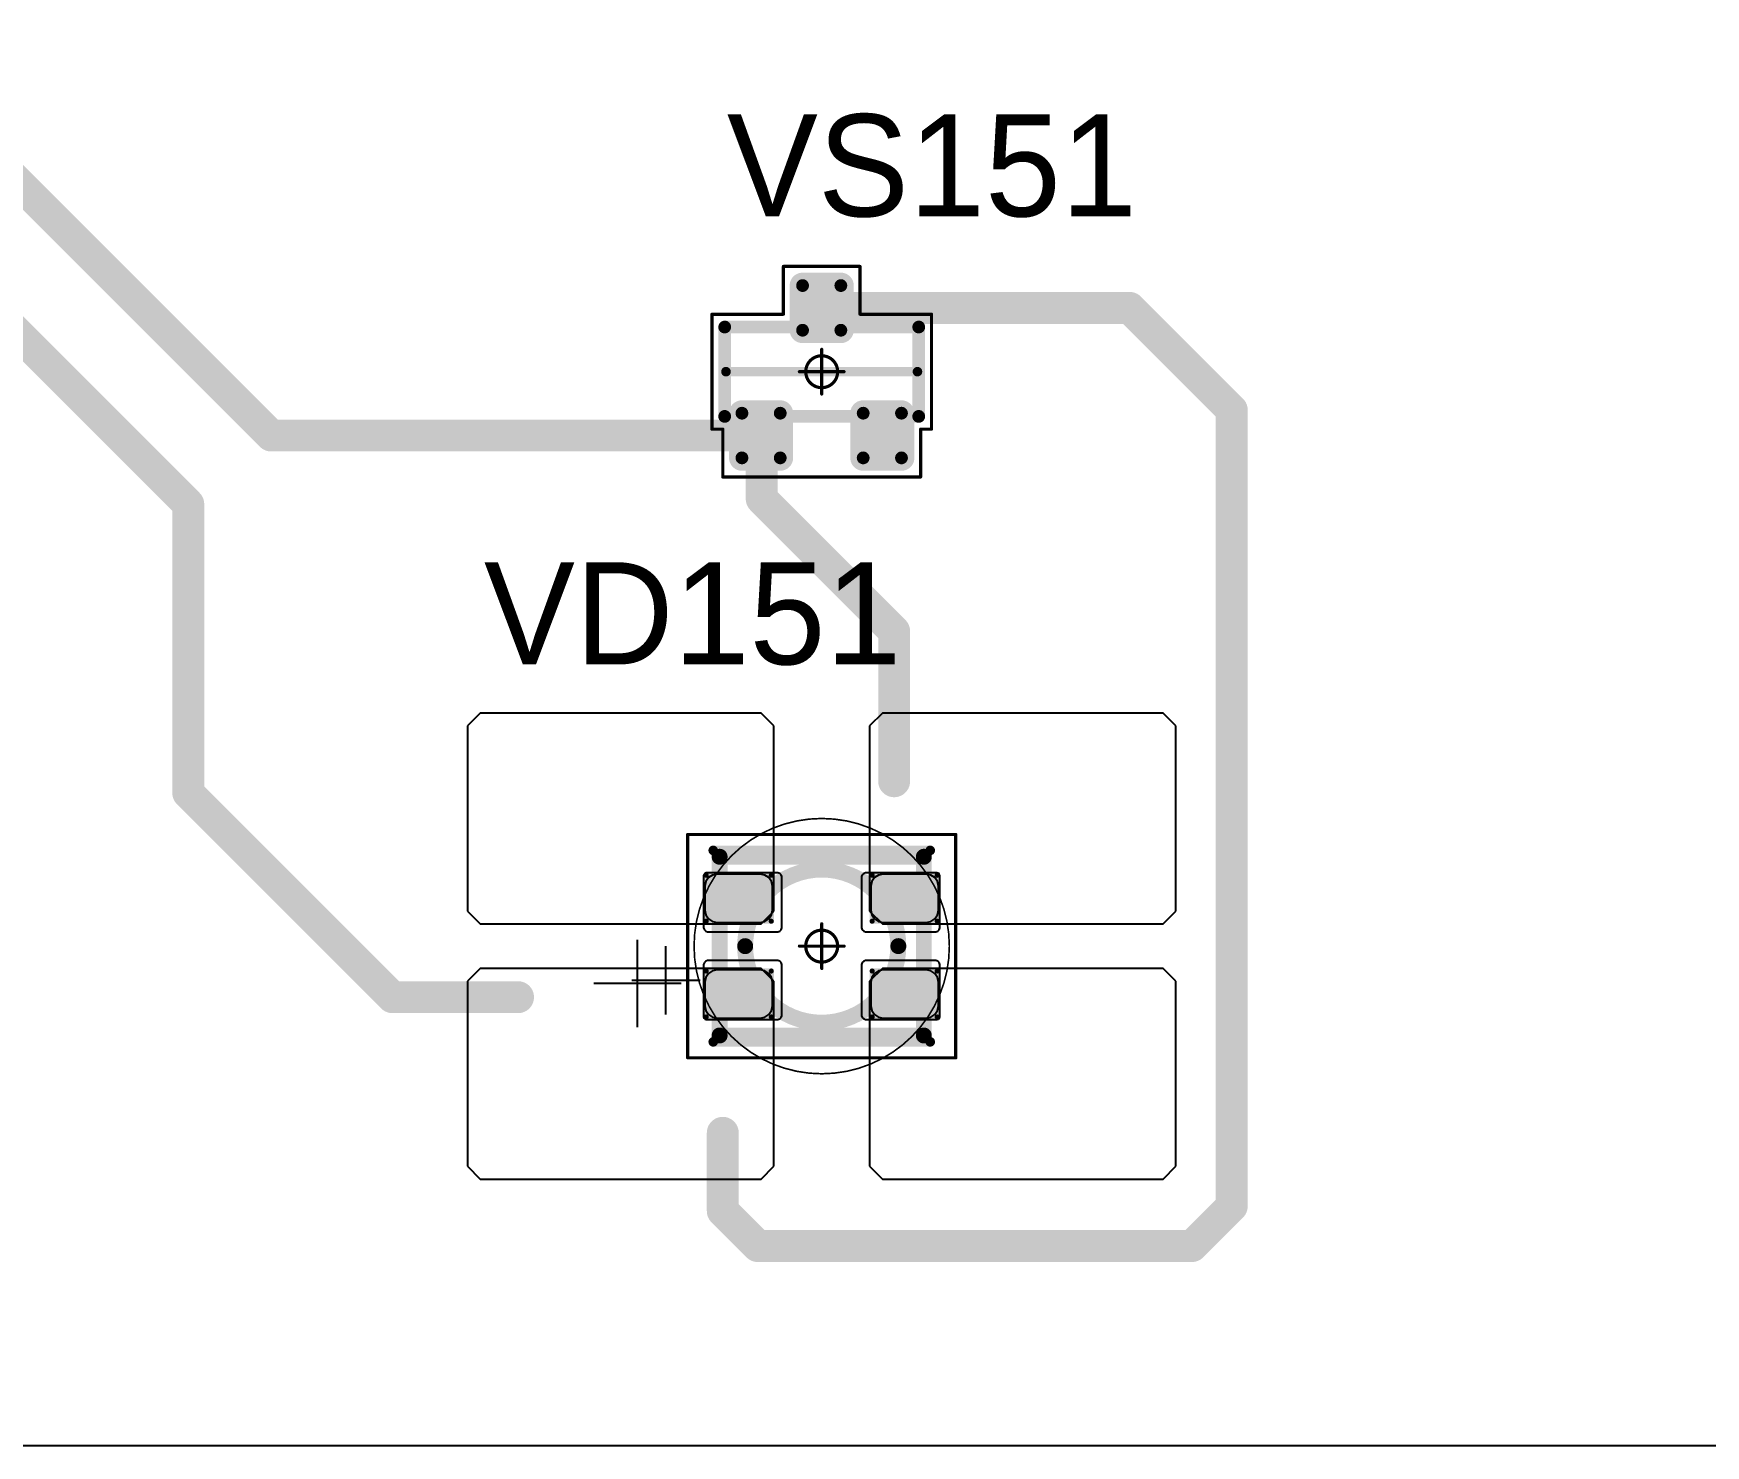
# Model space of a CAD drawing. Header units: millimetres. Extents: x 0 to 400, y 0 to 514.
# Drawn here: x 147.65 to 173.85, y 24.67 to 46.8 of the extents above; entities that cross this region are included whole.
import ezdxf

# ---------------------------------------------------------------- set-up
doc = ezdxf.new("R2010")
doc.units = ezdxf.units.MM
for name, color, linetype in [('Mechanical13', 56, 'Continuous'), ('Mechanical15', 56, 'Continuous'), ('Mechanical2', 216, 'Continuous'), ('TopLayer', 1, 'Continuous'), ('TopOverlay', 2, 'Continuous'), ('TopPaste', 8, 'Continuous'), ('TopSolder', 216, 'Continuous')]:
    doc.layers.add(name, color=color, linetype=linetype)

# ---------------------------------------------------------------- blocks, each defined once
blk = doc.blocks.new('SOT23_31')
at = {"layer": 'Mechanical13', "const_width": 0.2}
for points in [[(-0.7, 1.52), (0.7, 1.52)], [(-0.7, 1.52), (-0.7, -1.52)], [(0.7, 1.52), (0.7, -1.52)], [(-0.7, -1.52), (0.7, -1.52)]]:
    blk.add_lwpolyline(points, dxfattribs=at)
at = {"layer": 'Mechanical13', "const_width": 0.1}
for points in [[(-0.75, 1.52, 1), (-0.65, 1.52, 1)], [(-0.75, 1.52, 1), (-0.65, 1.52, 1)], [(0.65, 1.52, 1), (0.75, 1.52, 1)], [(0.65, 1.52, 1), (0.75, 1.52, 1)], [(-0.75, -1.52, 1), (-0.65, -1.52, 1)], [(-0.75, -1.52, 1), (-0.65, -1.52, 1)], [(0.65, -1.52, 1), (0.75, -1.52, 1)], [(0.65, -1.52, 1), (0.75, -1.52, 1)]]:
    blk.add_lwpolyline(points, format="xyb", close=True, dxfattribs=at)
at = {"layer": 'Mechanical15', "const_width": 0.05}
for points in [[(-1.65, 1.55), (-1.65, -1.55)], [(-1.65, 1.55), (-0.9, 1.55)], [(-0.9, 1.72), (-0.9, 1.55)], [(-0.9, 1.72), (0.9, 1.72)], [(0.9, 1.72), (0.9, 0.6)], [(0.9, 0.6), (1.65, 0.6)], [(1.65, 0.6), (1.65, -0.6)], [(0, 0.35), (0, -0.35)], [(-0.35, 0), (0.35, 0)], [(0.9, -0.6), (1.65, -0.6)], [(0.9, -0.6), (0.9, -1.72)], [(-1.65, -1.55), (-0.9, -1.55)], [(-0.9, -1.55), (-0.9, -1.72)], [(-0.9, -1.72), (0.9, -1.72)]]:
    blk.add_lwpolyline(points, dxfattribs=at)
at = {"layer": 'Mechanical15'}
for points, const_width in [([(-1.662, 1.55, 1), (-1.637, 1.55, 1)], 0.025), ([(-1.662, 1.55, 1), (-1.637, 1.55, 1)], 0.025), ([(-0.913, 1.72, 1), (-0.888, 1.72, 1)], 0.025), ([(-0.913, 1.72, 1), (-0.888, 1.72, 1)], 0.025), ([(-0.913, 1.55, 1), (-0.888, 1.55, 1)], 0.025), ([(-0.913, 1.55, 1), (-0.888, 1.55, 1)], 0.025), ([(0.888, 1.72, 1), (0.913, 1.72, 1)], 0.025), ([(0.888, 1.72, 1), (0.913, 1.72, 1)], 0.025), ([(0.888, 0.6, 1), (0.913, 0.6, 1)], 0.025), ([(0.888, 0.6, 1), (0.913, 0.6, 1)], 0.025), ([(1.637, 0.6, 1), (1.662, 0.6, 1)], 0.025), ([(1.637, 0.6, 1), (1.662, 0.6, 1)], 0.025), ([(0.25, 0, 1), (-0.25, 0, 1)], 0.05), ([(-0.012, 0.35, 1), (0.013, 0.35, 1)], 0.025), ([(-0.362, 0, 1), (-0.337, 0, 1)], 0.025), ([(-0.262, 0, 1), (-0.237, 0, 1)], 0.025), ([(0.238, 0, 1), (0.263, 0, 1)], 0.025), ([(0.338, 0, 1), (0.363, 0, 1)], 0.025), ([(-0.012, -0.35, 1), (0.013, -0.35, 1)], 0.025), ([(0.888, -0.6, 1), (0.913, -0.6, 1)], 0.025), ([(0.888, -0.6, 1), (0.913, -0.6, 1)], 0.025), ([(1.637, -0.6, 1), (1.662, -0.6, 1)], 0.025), ([(1.637, -0.6, 1), (1.662, -0.6, 1)], 0.025), ([(-1.662, -1.55, 1), (-1.637, -1.55, 1)], 0.025), ([(-1.662, -1.55, 1), (-1.637, -1.55, 1)], 0.025), ([(-0.913, -1.55, 1), (-0.888, -1.55, 1)], 0.025), ([(-0.913, -1.55, 1), (-0.888, -1.55, 1)], 0.025), ([(-0.913, -1.72, 1), (-0.888, -1.72, 1)], 0.025), ([(-0.913, -1.72, 1), (-0.888, -1.72, 1)], 0.025), ([(0.888, -1.72, 1), (0.913, -1.72, 1)], 0.025), ([(0.888, -1.72, 1), (0.913, -1.72, 1)], 0.025)]:
    blk.add_lwpolyline(points, format="xyb", close=True, dxfattribs=dict(at, const_width=const_width))
at = {"layer": 'TopLayer', "const_width": 0.1}
for points in [[(-1.4, 1.25, 1), (-1.3, 1.25, 1)], [(-0.7, 1.25, 1), (-0.6, 1.25, 1)], [(-1.4, 0.65, 1), (-1.3, 0.65, 1)], [(-0.7, 0.65, 1), (-0.6, 0.65, 1)], [(0.6, 0.3, 1), (0.7, 0.3, 1)], [(1.3, 0.3, 1), (1.4, 0.3, 1)], [(0.6, -0.3, 1), (0.7, -0.3, 1)], [(1.3, -0.3, 1), (1.4, -0.3, 1)], [(-1.4, -0.65, 1), (-1.3, -0.65, 1)], [(-0.7, -0.65, 1), (-0.6, -0.65, 1)], [(-1.4, -1.25, 1), (-1.3, -1.25, 1)], [(-0.7, -1.25, 1), (-0.6, -1.25, 1)]]:
    blk.add_lwpolyline(points, format="xyb", close=True, dxfattribs=at)
at = {"layer": 'TopLayer'}
for points in [[(-1.35, 1.35), (-1.35, 0.55), (-0.65, 1.35), (-0.65, 0.55)], [(-1.45, 1.25), (-1.45, 0.65), (-0.55, 1.25), (-0.55, 0.65)], [(0.55, 0.3), (0.55, -0.3), (1.45, 0.3), (1.45, -0.3)], [(0.65, 0.4), (0.65, -0.4), (1.35, 0.4), (1.35, -0.4)], [(-1.45, -0.65), (-1.45, -1.25), (-0.55, -0.65), (-0.55, -1.25)], [(-1.35, -0.55), (-1.35, -1.35), (-0.65, -0.55), (-0.65, -1.35)]]:
    blk.add_solid(points, dxfattribs=at)
at = {"layer": 'TopOverlay', "const_width": 0.15}
blk.add_lwpolyline([(0, 1.5), (0, -1.5)], dxfattribs=at)
at = {"layer": 'TopOverlay', "const_width": 0.075}
for points in [[(-0.037, 1.5, 1), (0.038, 1.5, 1)], [(-0.037, -1.5, 1), (0.038, -1.5, 1)]]:
    blk.add_lwpolyline(points, format="xyb", close=True, dxfattribs=at)
at = {"layer": 'TopPaste', "const_width": 0.075}
for points in [[(-1.387, 1.25, 1), (-1.312, 1.25, 1)], [(-0.687, 1.25, 1), (-0.613, 1.25, 1)], [(-1.387, 0.65, 1), (-1.312, 0.65, 1)], [(-0.687, 0.65, 1), (-0.613, 0.65, 1)], [(0.613, 0.3, 1), (0.687, 0.3, 1)], [(1.313, 0.3, 1), (1.387, 0.3, 1)], [(0.613, -0.3, 1), (0.687, -0.3, 1)], [(1.313, -0.3, 1), (1.387, -0.3, 1)], [(-1.387, -0.65, 1), (-1.312, -0.65, 1)], [(-0.687, -0.65, 1), (-0.613, -0.65, 1)], [(-1.387, -1.25, 1), (-1.312, -1.25, 1)], [(-0.687, -1.25, 1), (-0.613, -1.25, 1)]]:
    blk.add_lwpolyline(points, format="xyb", close=True, dxfattribs=at)
at = {"layer": 'TopPaste'}
for points in [[(-1.35, 1.325), (-1.35, 0.575), (-0.65, 1.325), (-0.65, 0.575)], [(-1.425, 1.25), (-1.425, 0.65), (-0.575, 1.25), (-0.575, 0.65)], [(0.575, 0.3), (0.575, -0.3), (1.425, 0.3), (1.425, -0.3)], [(0.65, 0.375), (0.65, -0.375), (1.35, 0.375), (1.35, -0.375)], [(-1.425, -0.65), (-1.425, -1.25), (-0.575, -0.65), (-0.575, -1.25)], [(-1.35, -0.575), (-1.35, -1.325), (-0.65, -0.575), (-0.65, -1.325)]]:
    blk.add_solid(points, dxfattribs=at)
at = {"layer": 'TopSolder', "const_width": 0.202}
for points in [[(-1.451, 1.25, 1), (-1.249, 1.25, 1)], [(-0.751, 1.25, 1), (-0.549, 1.25, 1)], [(-1.451, 0.65, 1), (-1.249, 0.65, 1)], [(-0.751, 0.65, 1), (-0.549, 0.65, 1)], [(0.549, 0.3, 1), (0.751, 0.3, 1)], [(1.249, 0.3, 1), (1.451, 0.3, 1)], [(0.549, -0.3, 1), (0.751, -0.3, 1)], [(1.249, -0.3, 1), (1.451, -0.3, 1)], [(-1.451, -0.65, 1), (-1.249, -0.65, 1)], [(-0.751, -0.65, 1), (-0.549, -0.65, 1)], [(-1.451, -1.25, 1), (-1.249, -1.25, 1)], [(-0.751, -1.25, 1), (-0.549, -1.25, 1)]]:
    blk.add_lwpolyline(points, format="xyb", close=True, dxfattribs=at)
at = {"layer": 'TopSolder'}
for points in [[(-1.35, 1.452), (-1.35, 0.448), (-0.65, 1.452), (-0.65, 0.448)], [(-1.552, 1.25), (-1.552, 0.65), (-0.448, 1.25), (-0.448, 0.65)], [(0.448, 0.3), (0.448, -0.3), (1.552, 0.3), (1.552, -0.3)], [(0.65, 0.502), (0.65, -0.502), (1.35, 0.502), (1.35, -0.502)], [(-1.35, -0.448), (-1.35, -1.452), (-0.65, -0.448), (-0.65, -1.452)], [(-1.552, -0.65), (-1.552, -1.25), (-0.448, -0.65), (-0.448, -1.25)]]:
    blk.add_solid(points, dxfattribs=at)
blk = doc.blocks.new('E65F_204')
at = {"layer": 'Mechanical13'}
for p, q in [((2.441, 1.071), (2.441, 0)), ((1.905, 0.536), (2.976, 0.536))]:
    blk.add_line(p, q, dxfattribs=at)
at = {"layer": 'Mechanical13', "const_width": 0.25}
for points in [[(-1.6, -1.4), (-1.6, 1.4)], [(1.6, 1.4), (-1.6, 1.4)], [(1.6, -1.4), (1.6, 1.4)], [(1.6, -1.4), (-1.6, -1.4)]]:
    blk.add_lwpolyline(points, dxfattribs=at)
at = {"layer": 'Mechanical13'}
for points, const_width in [([(-1.663, 1.4, 1), (-1.538, 1.4, 1)], 0.125), ([(-1.663, 1.4, 1), (-1.538, 1.4, 1)], 0.125), ([(1.2, 0, 1), (-1.2, 0, 1)], 0.25), ([(1.537, 1.4, 1), (1.662, 1.4, 1)], 0.125), ([(1.537, 1.4, 1), (1.662, 1.4, 1)], 0.125), ([(-1.263, 0, 1), (-1.138, 0, 1)], 0.125), ([(1.137, 0, 1), (1.262, 0, 1)], 0.125), ([(-1.663, -1.4, 1), (-1.538, -1.4, 1)], 0.125), ([(-1.663, -1.4, 1), (-1.538, -1.4, 1)], 0.125), ([(1.537, -1.4, 1), (1.662, -1.4, 1)], 0.125), ([(1.537, -1.4, 1), (1.662, -1.4, 1)], 0.125)]:
    blk.add_lwpolyline(points, format="xyb", close=True, dxfattribs=dict(at, const_width=const_width))
at = {"layer": 'Mechanical15', "const_width": 0.05}
for points in [[(2.1, 1.75), (-2.1, 1.75)], [(-2.1, 1.75), (-2.1, -1.75)], [(2.1, 1.75), (2.1, -1.75)], [(0, 0.35), (0, -0.35)], [(0, 0.35), (0, -0.35)], [(0.35, 0), (-0.35, 0)], [(0.35, 0), (-0.35, 0)], [(2.1, -1.75), (-2.1, -1.75)]]:
    blk.add_lwpolyline(points, dxfattribs=at)
at = {"layer": 'Mechanical15'}
for points, const_width in [([(-2.113, 1.75, 1), (-2.088, 1.75, 1)], 0.025), ([(-2.113, 1.75, 1), (-2.088, 1.75, 1)], 0.025), ([(2.087, 1.75, 1), (2.112, 1.75, 1)], 0.025), ([(2.087, 1.75, 1), (2.112, 1.75, 1)], 0.025), ([(0.25, 0, 1), (-0.25, 0, 1)], 0.05), ([(0.25, 0, 1), (-0.25, 0, 1)], 0.05), ([(-0.013, 0.35, 1), (0.012, 0.35, 1)], 0.025), ([(-0.013, 0.35, 1), (0.012, 0.35, 1)], 0.025), ([(-0.363, 0, 1), (-0.338, 0, 1)], 0.025), ([(-0.363, 0, 1), (-0.338, 0, 1)], 0.025), ([(-0.263, 0, 1), (-0.238, 0, 1)], 0.025), ([(-0.263, 0, 1), (-0.238, 0, 1)], 0.025), ([(0.237, 0, 1), (0.262, 0, 1)], 0.025), ([(0.237, 0, 1), (0.262, 0, 1)], 0.025), ([(0.337, 0, 1), (0.362, 0, 1)], 0.025), ([(0.337, 0, 1), (0.362, 0, 1)], 0.025), ([(-0.013, -0.35, 1), (0.012, -0.35, 1)], 0.025), ([(-0.013, -0.35, 1), (0.012, -0.35, 1)], 0.025), ([(-2.113, -1.75, 1), (-2.088, -1.75, 1)], 0.025), ([(-2.113, -1.75, 1), (-2.088, -1.75, 1)], 0.025), ([(2.087, -1.75, 1), (2.112, -1.75, 1)], 0.025), ([(2.087, -1.75, 1), (2.112, -1.75, 1)], 0.025)]:
    blk.add_lwpolyline(points, format="xyb", close=True, dxfattribs=dict(at, const_width=const_width))
at = {"layer": 'TopLayer'}
for p, q in [((-5.35, 3.65), (-5.55, 3.45)), ((-5.55, 3.45), (-5.55, 3.45)), ((-5.55, 3.45), (-5.55, 0.55)), ((-0.95, 3.65), (-5.35, 3.65)), ((-5.35, 3.65), (-5.35, 3.65)), ((-0.75, 3.45), (-0.95, 3.65)), ((-0.75, 0.55), (-0.75, 3.45)), ((0.95, 3.65), (0.75, 3.45)), ((0.75, 3.45), (0.75, 3.45)), ((0.75, 3.45), (0.75, 0.55)), ((5.35, 3.65), (0.95, 3.65)), ((0.95, 3.65), (0.95, 3.65)), ((5.55, 3.45), (5.35, 3.65)), ((5.55, 0.55), (5.55, 3.45)), ((-5.55, 0.55), (-5.35, 0.35)), ((-0.95, 0.35), (-0.75, 0.55)), ((0.75, 0.55), (0.95, 0.35)), ((5.35, 0.35), (5.55, 0.55)), ((-5.35, 0.35), (-0.95, 0.35)), ((0.95, 0.35), (5.35, 0.35)), ((-5.35, -0.35), (-5.55, -0.55)), ((-0.95, -0.35), (-5.35, -0.35)), ((-5.35, -0.35), (-5.35, -0.35)), ((-0.75, -0.55), (-0.95, -0.35)), ((0.95, -0.35), (0.75, -0.55)), ((5.35, -0.35), (0.95, -0.35)), ((0.95, -0.35), (0.95, -0.35)), ((5.55, -0.55), (5.35, -0.35)), ((-5.55, -0.55), (-5.55, -0.55)), ((-5.55, -0.55), (-5.55, -3.45)), ((-0.75, -3.45), (-0.75, -0.55)), ((0.75, -0.55), (0.75, -0.55)), ((0.75, -0.55), (0.75, -3.45)), ((5.55, -3.45), (5.55, -0.55)), ((-5.55, -3.45), (-5.35, -3.65)), ((-5.35, -3.65), (-0.95, -3.65)), ((-0.95, -3.65), (-0.75, -3.45)), ((0.75, -3.45), (0.95, -3.65)), ((0.95, -3.65), (5.35, -3.65)), ((5.35, -3.65), (5.55, -3.45))]:
    blk.add_line(p, q, dxfattribs=at)
at = {"layer": 'TopLayer', "const_width": 0.04}
for points in [[(-1.83, 1.11, 1), (-1.79, 1.11, 1)], [(-0.81, 1.11, 1), (-0.77, 1.11, 1)], [(0.77, 1.11, 1), (0.81, 1.11, 1)], [(1.79, 1.11, 1), (1.83, 1.11, 1)], [(-1.83, 0.39, 1), (-1.79, 0.39, 1)], [(-0.81, 0.39, 1), (-0.77, 0.39, 1)], [(0.77, 0.39, 1), (0.81, 0.39, 1)], [(1.79, 0.39, 1), (1.83, 0.39, 1)], [(-1.83, -0.39, 1), (-1.79, -0.39, 1)], [(-0.81, -0.39, 1), (-0.77, -0.39, 1)], [(0.77, -0.39, 1), (0.81, -0.39, 1)], [(1.79, -0.39, 1), (1.83, -0.39, 1)], [(-1.83, -1.11, 1), (-1.79, -1.11, 1)], [(-0.81, -1.11, 1), (-0.77, -1.11, 1)], [(0.77, -1.11, 1), (0.81, -1.11, 1)], [(1.79, -1.11, 1), (1.83, -1.11, 1)]]:
    blk.add_lwpolyline(points, format="xyb", close=True, dxfattribs=at)
at = {"layer": 'TopLayer'}
for points in [[(-1.85, 1.11), (-1.85, 0.39), (-0.75, 1.11), (-0.75, 0.39)], [(-1.81, 1.15), (-1.81, 0.35), (-0.79, 1.15), (-0.79, 0.35)], [(0.75, 1.11), (0.75, 0.39), (1.85, 1.11), (1.85, 0.39)], [(0.79, 1.15), (0.79, 0.35), (1.81, 1.15), (1.81, 0.35)], [(-1.85, -0.39), (-1.85, -1.11), (-0.75, -0.39), (-0.75, -1.11)], [(-1.81, -0.35), (-1.81, -1.15), (-0.79, -0.35), (-0.79, -1.15)], [(0.75, -0.39), (0.75, -1.11), (1.85, -0.39), (1.85, -1.11)], [(0.79, -0.35), (0.79, -1.15), (1.81, -0.35), (1.81, -1.15)]]:
    blk.add_solid(points, dxfattribs=at)
at = {"layer": 'TopOverlay'}
for p, q in [((2.886, 1.271), (2.886, -0.1)), ((2.2, 0.586), (3.571, 0.586))]:
    blk.add_line(p, q, dxfattribs=at)
at = {"layer": 'TopOverlay', "const_width": 0.15}
for points in [[(1.7, 1.5), (-1.7, 1.5)], [(1.7, -1.5), (-1.7, -1.5)]]:
    blk.add_lwpolyline(points, dxfattribs=at)
at = {"layer": 'TopOverlay', "const_width": 0.075}
for points in [[(-1.738, 1.5, 1), (-1.663, 1.5, 1)], [(1.662, 1.5, 1), (1.737, 1.5, 1)], [(-1.738, -1.5, 1), (-1.663, -1.5, 1)], [(1.662, -1.5, 1), (1.737, -1.5, 1)]]:
    blk.add_lwpolyline(points, format="xyb", close=True, dxfattribs=at)
at = {"layer": 'TopPaste'}
for p, q in [((-1.773, 1.073), (-1.814, 1.011)), ((-1.711, 1.114), (-1.773, 1.073)), ((-1.638, 1.129), (-1.711, 1.114)), ((-0.963, 1.129), (-1.638, 1.129)), ((-0.889, 1.114), (-0.963, 1.129)), ((-0.827, 1.073), (-0.889, 1.114)), ((-0.786, 1.011), (-0.827, 1.073)), ((0.827, 1.073), (0.786, 1.011)), ((0.889, 1.114), (0.827, 1.073)), ((0.962, 1.129), (0.889, 1.114)), ((1.637, 1.129), (0.962, 1.129)), ((1.711, 1.114), (1.637, 1.129)), ((1.773, 1.073), (1.711, 1.114)), ((1.814, 1.011), (1.773, 1.073)), ((-1.814, 1.011), (-1.829, 0.938)), ((-1.829, 0.938), (-1.829, 0.563)), ((-0.771, 0.938), (-0.786, 1.011)), ((-0.771, 0.563), (-0.771, 0.938)), ((0.786, 1.011), (0.771, 0.938)), ((0.771, 0.938), (0.771, 0.563)), ((1.829, 0.938), (1.814, 1.011)), ((1.829, 0.563), (1.829, 0.938)), ((-1.829, 0.563), (-1.814, 0.489)), ((-0.786, 0.489), (-0.771, 0.563)), ((0.771, 0.563), (0.786, 0.489)), ((1.814, 0.489), (1.829, 0.563)), ((-1.814, 0.489), (-1.773, 0.427)), ((-1.773, 0.427), (-1.711, 0.386)), ((-1.711, 0.386), (-1.638, 0.371)), ((-1.638, 0.371), (-0.963, 0.371)), ((-0.963, 0.371), (-0.889, 0.386)), ((-0.889, 0.386), (-0.827, 0.427)), ((-0.827, 0.427), (-0.786, 0.489)), ((0.786, 0.489), (0.827, 0.427)), ((0.827, 0.427), (0.889, 0.386)), ((0.889, 0.386), (0.962, 0.371)), ((0.962, 0.371), (1.637, 0.371)), ((1.637, 0.371), (1.711, 0.386)), ((1.711, 0.386), (1.773, 0.427)), ((1.773, 0.427), (1.814, 0.489)), ((-1.814, -0.489), (-1.829, -0.563)), ((-1.773, -0.427), (-1.814, -0.489)), ((-1.711, -0.386), (-1.773, -0.427)), ((-1.638, -0.371), (-1.711, -0.386)), ((-0.963, -0.371), (-1.638, -0.371)), ((-0.889, -0.386), (-0.963, -0.371)), ((-0.827, -0.427), (-0.889, -0.386)), ((-0.786, -0.489), (-0.827, -0.427)), ((-0.771, -0.563), (-0.786, -0.489)), ((0.786, -0.489), (0.771, -0.563)), ((0.827, -0.427), (0.786, -0.489)), ((0.889, -0.386), (0.827, -0.427)), ((0.962, -0.371), (0.889, -0.386)), ((1.637, -0.371), (0.962, -0.371)), ((1.711, -0.386), (1.637, -0.371)), ((1.773, -0.427), (1.711, -0.386)), ((1.814, -0.489), (1.773, -0.427)), ((1.829, -0.563), (1.814, -0.489)), ((-1.829, -0.563), (-1.829, -0.938)), ((-0.771, -0.938), (-0.771, -0.563)), ((0.771, -0.563), (0.771, -0.938)), ((1.829, -0.938), (1.829, -0.563)), ((-1.829, -0.938), (-1.814, -1.011)), ((-1.814, -1.011), (-1.773, -1.073)), ((-0.827, -1.073), (-0.786, -1.011)), ((-0.786, -1.011), (-0.771, -0.938)), ((0.771, -0.938), (0.786, -1.011)), ((0.786, -1.011), (0.827, -1.073)), ((1.773, -1.073), (1.814, -1.011)), ((1.814, -1.011), (1.829, -0.938)), ((-1.773, -1.073), (-1.711, -1.114)), ((-1.711, -1.114), (-1.638, -1.129)), ((-1.638, -1.129), (-0.963, -1.129)), ((-0.963, -1.129), (-0.889, -1.114)), ((-0.889, -1.114), (-0.827, -1.073)), ((0.827, -1.073), (0.889, -1.114)), ((0.889, -1.114), (0.962, -1.129)), ((0.962, -1.129), (1.637, -1.129)), ((1.637, -1.129), (1.711, -1.114)), ((1.711, -1.114), (1.773, -1.073))]:
    blk.add_line(p, q, dxfattribs=at)
at = {"layer": 'TopSolder'}
for p, q in [((-1.842, 1.129), (-1.85, 1.111)), ((-1.85, 1.111), (-1.85, 1.101)), ((-1.85, 1.101), (-1.85, 1.101)), ((-1.85, 1.101), (-1.85, 0.301)), ((-1.828, 1.143), (-1.842, 1.129)), ((-1.81, 1.151), (-1.828, 1.143)), ((-1.8, 1.151), (-1.81, 1.151)), ((-0.7, 1.151), (-1.8, 1.151)), ((-0.685, 1.151), (-0.7, 1.151)), ((-0.7, 1.151), (-0.7, 1.151)), ((-0.658, 1.139), (-0.685, 1.151)), ((-0.636, 1.118), (-0.658, 1.139)), ((-0.625, 1.09), (-0.636, 1.118)), ((-0.625, 1.076), (-0.625, 1.09)), ((-0.625, 0.301), (-0.625, 1.076)), ((0.636, 1.118), (0.625, 1.09)), ((0.625, 1.09), (0.625, 1.076)), ((0.625, 1.076), (0.625, 1.076)), ((0.625, 1.076), (0.625, 0.301)), ((0.657, 1.139), (0.636, 1.118)), ((0.685, 1.151), (0.657, 1.139)), ((0.7, 1.151), (0.685, 1.151)), ((1.8, 1.151), (0.7, 1.151)), ((1.81, 1.151), (1.8, 1.151)), ((1.8, 1.151), (1.8, 1.151)), ((1.828, 1.143), (1.81, 1.151)), ((1.842, 1.129), (1.828, 1.143)), ((1.85, 1.111), (1.842, 1.129)), ((1.85, 1.101), (1.85, 1.111)), ((1.85, 0.301), (1.85, 1.101)), ((-1.85, 0.301), (-1.85, 0.286)), ((-1.85, 0.286), (-1.839, 0.258)), ((-0.636, 0.258), (-0.625, 0.286)), ((-0.625, 0.286), (-0.625, 0.301)), ((-0.625, 0.301), (-0.625, 0.301)), ((0.625, 0.301), (0.625, 0.286)), ((0.625, 0.286), (0.636, 0.258)), ((1.839, 0.258), (1.85, 0.286)), ((1.85, 0.286), (1.85, 0.301)), ((1.85, 0.301), (1.85, 0.301)), ((-1.839, 0.258), (-1.818, 0.237)), ((-1.818, 0.237), (-1.79, 0.226)), ((-1.79, 0.226), (-1.775, 0.226)), ((-1.775, 0.226), (-1.775, 0.226)), ((-1.775, 0.226), (-0.7, 0.226)), ((-0.7, 0.226), (-0.685, 0.226)), ((-0.685, 0.226), (-0.658, 0.237)), ((-0.658, 0.237), (-0.636, 0.258)), ((0.636, 0.258), (0.657, 0.237)), ((0.657, 0.237), (0.685, 0.226)), ((0.685, 0.226), (0.7, 0.226)), ((0.7, 0.226), (0.7, 0.226)), ((0.7, 0.226), (1.775, 0.226)), ((1.775, 0.226), (1.79, 0.226)), ((1.79, 0.226), (1.817, 0.237)), ((1.817, 0.237), (1.839, 0.258)), ((-1.839, -0.257), (-1.85, -0.285)), ((-1.818, -0.236), (-1.839, -0.257)), ((-1.79, -0.224), (-1.818, -0.236)), ((-1.775, -0.224), (-1.79, -0.224)), ((-0.7, -0.224), (-1.775, -0.224)), ((-0.685, -0.224), (-0.7, -0.224)), ((-0.7, -0.224), (-0.7, -0.224)), ((-0.658, -0.236), (-0.685, -0.224)), ((-0.636, -0.257), (-0.658, -0.236)), ((-0.625, -0.285), (-0.636, -0.257)), ((0.636, -0.257), (0.625, -0.285)), ((0.657, -0.236), (0.636, -0.257)), ((0.685, -0.224), (0.657, -0.236)), ((0.7, -0.224), (0.685, -0.224)), ((1.775, -0.224), (0.7, -0.224)), ((1.79, -0.224), (1.775, -0.224)), ((1.775, -0.224), (1.775, -0.224)), ((1.817, -0.236), (1.79, -0.224)), ((1.839, -0.257), (1.817, -0.236)), ((1.85, -0.285), (1.839, -0.257)), ((-1.85, -0.285), (-1.85, -0.299)), ((-1.85, -0.299), (-1.85, -0.299)), ((-1.85, -0.299), (-1.85, -1.099)), ((-0.625, -0.299), (-0.625, -0.285)), ((-0.625, -1.074), (-0.625, -0.299)), ((0.625, -0.285), (0.625, -0.299)), ((0.625, -0.299), (0.625, -0.299)), ((0.625, -0.299), (0.625, -1.074)), ((1.85, -0.299), (1.85, -0.285)), ((1.85, -1.099), (1.85, -0.299)), ((-1.85, -1.099), (-1.85, -1.109)), ((-1.85, -1.109), (-1.842, -1.128)), ((-1.842, -1.128), (-1.828, -1.142)), ((-1.828, -1.142), (-1.81, -1.149)), ((-1.81, -1.149), (-1.8, -1.149)), ((-1.8, -1.149), (-0.7, -1.149)), ((-1.8, -1.149), (-1.8, -1.149)), ((-0.7, -1.149), (-0.685, -1.149)), ((-0.685, -1.149), (-0.658, -1.138)), ((-0.658, -1.138), (-0.636, -1.117)), ((-0.636, -1.117), (-0.625, -1.089)), ((-0.625, -1.089), (-0.625, -1.074)), ((-0.625, -1.074), (-0.625, -1.074)), ((0.625, -1.074), (0.625, -1.089)), ((0.625, -1.089), (0.636, -1.117)), ((0.636, -1.117), (0.657, -1.138)), ((0.657, -1.138), (0.685, -1.149)), ((0.685, -1.149), (0.7, -1.149)), ((0.7, -1.149), (1.8, -1.149)), ((0.7, -1.149), (0.7, -1.149)), ((1.8, -1.149), (1.81, -1.149)), ((1.81, -1.149), (1.828, -1.142)), ((1.828, -1.142), (1.842, -1.128)), ((1.842, -1.128), (1.85, -1.109)), ((1.85, -1.109), (1.85, -1.099)), ((1.85, -1.099), (1.85, -1.099))]:
    blk.add_line(p, q, dxfattribs=at)

msp = doc.modelspace()

# ---------------------------------------------------------------- linework, layer by layer
at = {"layer": 'Mechanical2'}
for points, const_width in [([(162, 32.5, 1), (158, 32.5, 1)], 0.0254), ([(160, 34.5, 1), (160, 34.5, 1)], 0.0005), ([(157.994, 32.5, 1), (158.006, 32.5, 1)], 0.0127), ([(158, 32.5, 1), (158, 32.5, 1)], 0.0005), ([(161.994, 32.5, 1), (162.006, 32.5, 1)], 0.0127), ([(162, 32.5, 1), (162, 32.5, 1)], 0.0005), ([(160, 30.5, 1), (160, 30.5, 1)], 0.0005)]:
    msp.add_lwpolyline(points, format="xyb", close=True, dxfattribs=dict(at, const_width=const_width))
at = {"layer": 'Mechanical2', "const_width": 0.001}
for points in [[(160, 30.5), (160, 34.5)], [(158, 32.5), (162, 32.5)]]:
    msp.add_lwpolyline(points, dxfattribs=at)
at = {"layer": 'TopLayer'}
msp.add_line((12.5, 24.675), (387.5, 24.675), dxfattribs=at)
at = {"layer": 'TopLayer', "const_width": 0.5}
for points in [[(145.325, 46.55), (151.375, 40.5)], [(145.5, 44), (150.075, 39.425)], [(160, 42.5), (164.825, 42.5)], [(164.825, 42.5), (166.425, 40.9)], [(166.425, 28.425), (166.425, 40.9)], [(151.375, 40.5), (159.05, 40.5)], [(159.06, 39.508), (159.06, 40.49)], [(150.075, 34.9), (150.075, 39.425)], [(159.06, 39.508), (161.135, 37.433)], [(161.135, 35.083), (161.135, 37.433)], [(150.075, 34.9), (153.275, 31.7)], [(153.275, 31.7), (155.242, 31.7)], [(158.45, 28.35), (158.45, 29.575)], [(158.45, 28.35), (159, 27.8)], [(165.8, 27.8), (166.425, 28.425)], [(159, 27.8), (165.8, 27.8)]]:
    msp.add_lwpolyline(points, dxfattribs=at)
at = {"layer": 'TopLayer', "const_width": 0.25}
for points in [[(159.875, 42.5, 1), (160.125, 42.5, 1)], [(164.7, 42.5, 1), (164.95, 42.5, 1)], [(164.7, 42.5, 1), (164.95, 42.5, 1)], [(166.3, 40.9, 1), (166.55, 40.9, 1)], [(166.3, 40.9, 1), (166.55, 40.9, 1)], [(151.25, 40.5, 1), (151.5, 40.5, 1)], [(151.25, 40.5, 1), (151.5, 40.5, 1)], [(158.925, 40.5, 1), (159.175, 40.5, 1)], [(158.935, 40.49, 1), (159.185, 40.49, 1)], [(149.95, 39.425, 1), (150.2, 39.425, 1)], [(149.95, 39.425, 1), (150.2, 39.425, 1)], [(158.935, 39.508, 1), (159.185, 39.508, 1)], [(158.935, 39.508, 1), (159.185, 39.508, 1)], [(161.01, 37.433, 1), (161.26, 37.433, 1)], [(161.01, 37.433, 1), (161.26, 37.433, 1)], [(149.95, 34.9, 1), (150.2, 34.9, 1)], [(149.95, 34.9, 1), (150.2, 34.9, 1)], [(161.01, 35.083, 1), (161.26, 35.083, 1)], [(153.15, 31.7, 1), (153.4, 31.7, 1)], [(153.15, 31.7, 1), (153.4, 31.7, 1)], [(155.117, 31.7, 1), (155.367, 31.7, 1)], [(158.325, 29.575, 1), (158.575, 29.575, 1)], [(158.325, 28.35, 1), (158.575, 28.35, 1)], [(158.325, 28.35, 1), (158.575, 28.35, 1)], [(166.3, 28.425, 1), (166.55, 28.425, 1)], [(166.3, 28.425, 1), (166.55, 28.425, 1)], [(158.875, 27.8, 1), (159.125, 27.8, 1)], [(158.875, 27.8, 1), (159.125, 27.8, 1)], [(165.675, 27.8, 1), (165.925, 27.8, 1)], [(165.675, 27.8, 1), (165.925, 27.8, 1)]]:
    msp.add_lwpolyline(points, format="xyb", close=True, dxfattribs=at)

# ---------------------------------------------------------------- block references
for name, p, rotation in [('SOT23_31', (160, 41.5), 90), ('E65F_204', (160, 32.5), 180)]:
    msp.add_blockref(name, p, dxfattribs=dict(rotation=rotation))

# ---------------------------------------------------------------- texts
at = {"layer": 'TopOverlay'}
for s, p in [('VS151', (158.514, 43.934)), ('VD151', (154.707, 36.915))]:
    msp.add_text(s, height=1.6, dxfattribs=at).set_placement(p)

doc.saveas('drawing.dxf')
